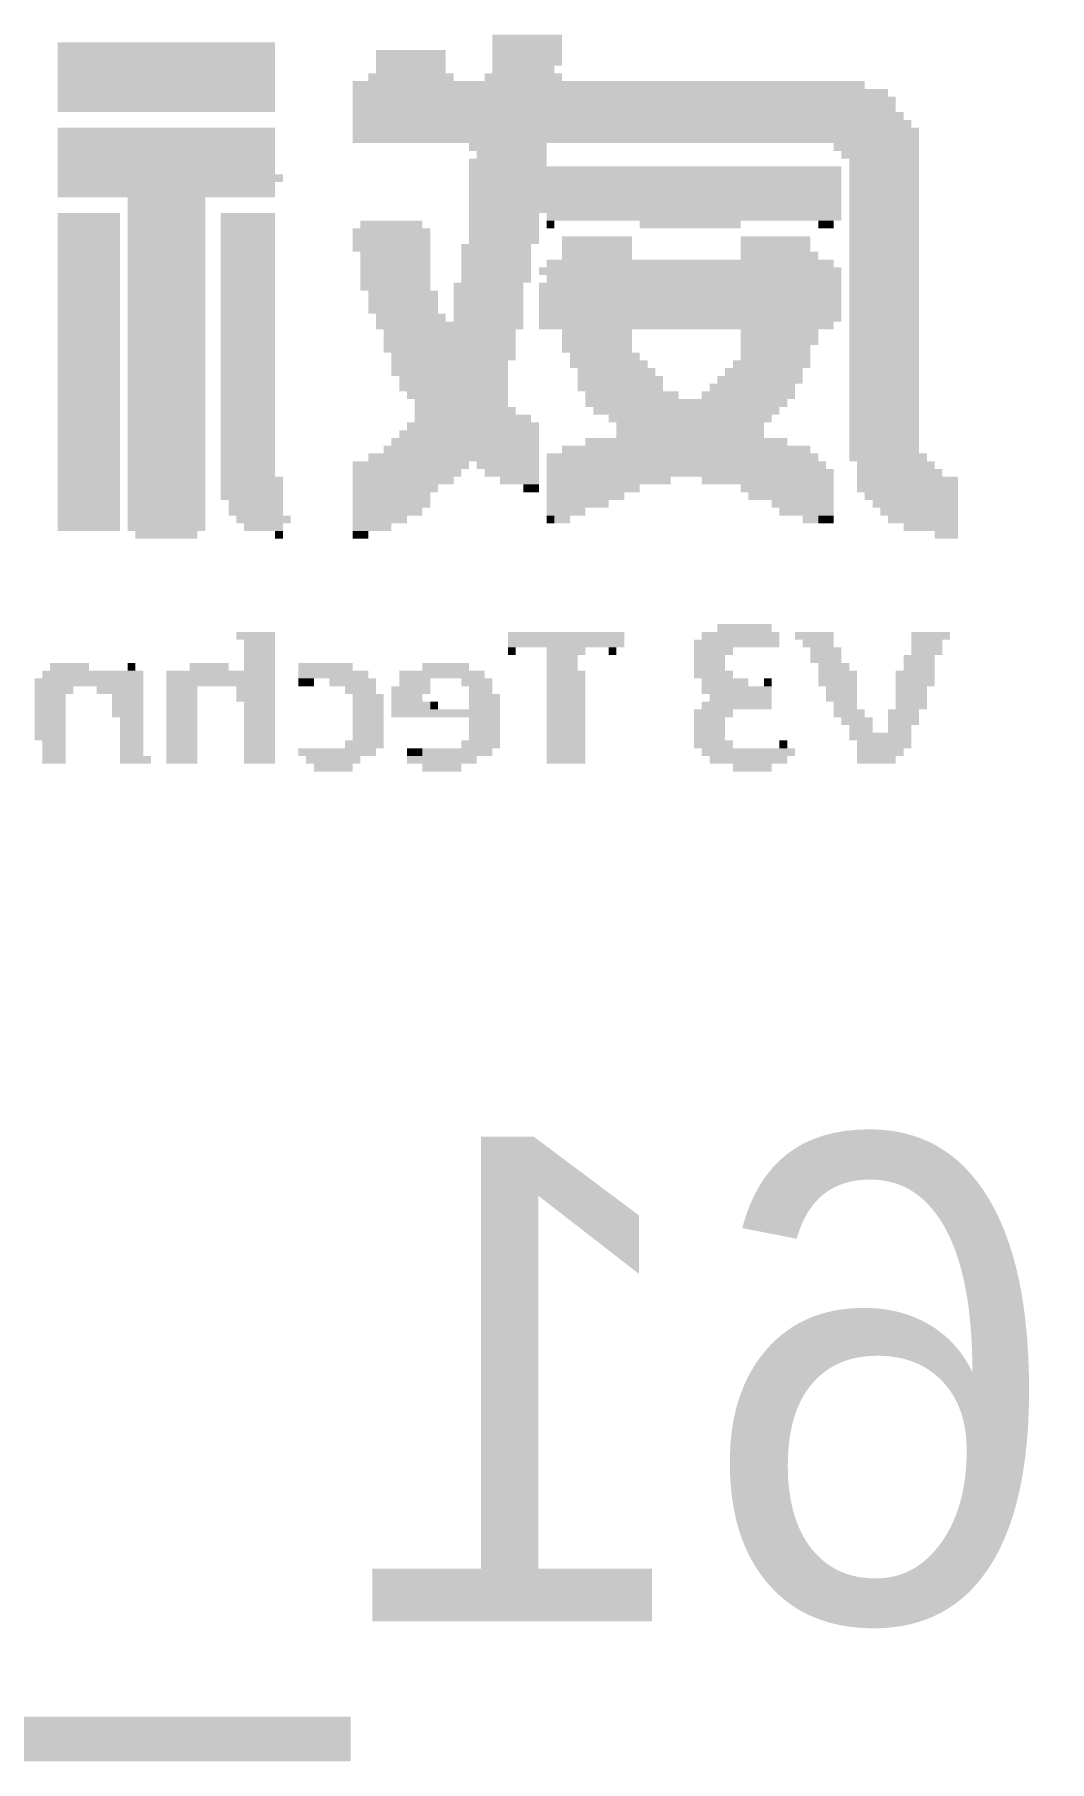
# Model space of a CAD drawing. Extents: x 0 to 69, y -3.5 to 82.6.
# Drawn here: x 35.05 to 40.36, y 15.9 to 24.95 of the extents above; entities that cross this region are included whole.
import ezdxf

# ---------------------------------------------------------------- set-up
doc = ezdxf.new("R2010")
doc.units = 0
doc.layers.add('BOARD_GEOMETRY_SILKSCREEN_', color=1, linetype='CONTINUOUS')
doc.layers.add('PACKAGE_GEOMETRY_SILKSCREE', color=4, linetype='CONTINUOUS')

msp = doc.modelspace()

# ---------------------------------------------------------------- linework, layer by layer
at = {"layer": 'BOARD_GEOMETRY_SILKSCREEN_', "const_width": 0.04064}
for points in [[(36.305236, 24.889206), (35.167316, 24.889206)], [(37.808916, 24.929846), (37.443156, 24.929846)], [(37.808916, 24.889206), (37.443156, 24.889206)], [(36.305236, 24.848566), (35.167316, 24.848566)], [(36.305236, 24.848566), (35.167316, 24.848566)], [(36.305236, 24.807926), (35.167316, 24.807926)], [(37.199316, 24.848566), (36.833556, 24.848566)], [(37.199316, 24.848566), (36.833556, 24.848566)], [(37.199316, 24.807926), (36.833556, 24.807926)], [(37.808916, 24.848566), (37.443156, 24.848566)], [(37.808916, 24.848566), (37.443156, 24.848566)], [(37.808916, 24.807926), (37.443156, 24.807926)], [(36.305236, 24.767286), (35.167316, 24.767286)], [(36.305236, 24.726646), (35.167316, 24.726646)], [(36.305236, 24.686006), (35.167316, 24.686006)], [(39.393876, 24.686006), (36.711636, 24.686006)], [(37.239956, 24.726646), (36.792916, 24.726646)], [(37.199316, 24.767286), (36.833556, 24.767286)], [(37.808916, 24.726646), (37.402516, 24.726646)], [(37.768276, 24.767286), (37.443156, 24.767286)], [(36.305236, 24.645366), (35.167316, 24.645366)], [(36.305236, 24.645366), (35.167316, 24.645366)], [(36.305236, 24.604726), (35.167316, 24.604726)], [(39.475156, 24.645366), (36.711636, 24.645366)], [(39.515796, 24.645366), (36.711636, 24.645366)], [(39.556436, 24.604726), (36.711636, 24.604726)], [(36.305236, 24.564086), (35.167316, 24.564086)], [(39.556436, 24.564086), (36.711636, 24.564086)], [(39.597076, 24.523446), (36.711636, 24.523446)], [(36.305236, 24.442166), (35.167316, 24.442166)], [(36.305236, 24.442166), (35.167316, 24.442166)], [(39.637716, 24.482806), (36.711636, 24.482806)], [(39.637716, 24.442166), (36.711636, 24.442166)], [(39.678356, 24.442166), (36.711636, 24.442166)], [(36.305236, 24.401526), (35.167316, 24.401526)], [(36.305236, 24.360886), (35.167316, 24.360886)], [(36.305236, 24.320246), (35.167316, 24.320246)], [(39.678356, 24.401526), (36.711636, 24.401526)], [(37.727636, 24.360886), (37.321236, 24.360886)], [(37.727636, 24.320246), (37.361876, 24.320246)], [(39.678356, 24.360886), (39.231316, 24.360886)], [(39.678356, 24.320246), (39.271956, 24.320246)], [(36.305236, 24.279606), (35.167316, 24.279606)], [(36.305236, 24.238966), (35.167316, 24.238966)], [(36.305236, 24.238966), (35.167316, 24.238966)], [(37.727636, 24.279606), (37.321236, 24.279606)], [(39.271956, 24.238966), (37.321236, 24.238966)], [(39.271956, 24.238966), (37.321236, 24.238966)], [(39.678356, 24.279606), (39.312596, 24.279606)], [(39.678356, 24.238966), (39.312596, 24.238966)], [(39.678356, 24.238966), (39.312596, 24.238966)], [(36.345876, 24.198326), (35.167316, 24.198326)], [(36.305236, 24.157686), (35.167316, 24.157686)], [(39.271956, 24.198326), (37.321236, 24.198326)], [(39.271956, 24.157686), (37.321236, 24.157686)], [(39.678356, 24.198326), (39.312596, 24.198326)], [(39.678356, 24.157686), (39.312596, 24.157686)], [(36.305236, 24.117046), (35.167316, 24.117046)], [(35.939476, 24.076406), (35.533076, 24.076406)], [(39.271956, 24.117046), (37.321236, 24.117046)], [(39.271956, 24.076406), (37.321236, 24.076406)], [(39.678356, 24.117046), (39.312596, 24.117046)], [(39.678356, 24.076406), (39.312596, 24.076406)], [(35.492436, 23.995126), (35.167316, 23.995126)], [(35.492436, 23.954486), (35.167316, 23.954486)], [(35.939476, 24.035766), (35.533076, 24.035766)], [(35.939476, 24.035766), (35.533076, 24.035766)], [(35.939476, 23.995126), (35.533076, 23.995126)], [(35.939476, 23.954486), (35.533076, 23.954486)], [(36.305236, 23.995126), (36.020756, 23.995126)], [(36.305236, 23.954486), (36.020756, 23.954486)], [(37.077396, 23.954486), (36.752276, 23.954486)], [(39.271956, 24.035766), (37.321236, 24.035766)], [(37.686996, 24.035766), (37.321236, 24.035766)], [(37.686996, 23.995126), (37.321236, 23.995126)], [(37.686996, 23.954486), (37.321236, 23.954486)], [(39.271956, 24.035766), (37.727636, 24.035766)], [(39.271956, 23.995126), (37.727636, 23.995126)], [(37.768276, 23.954486), (37.727636, 23.954486)], [(38.743636, 23.954486), (38.215316, 23.954486)], [(39.231316, 23.954486), (39.150036, 23.954486)], [(39.678356, 24.035766), (39.312596, 24.035766)], [(39.678356, 24.035766), (39.312596, 24.035766)], [(39.678356, 23.995126), (39.312596, 23.995126)], [(39.678356, 23.954486), (39.312596, 23.954486)], [(35.492436, 23.913846), (35.167316, 23.913846)], [(35.492436, 23.873206), (35.167316, 23.873206)], [(35.939476, 23.913846), (35.533076, 23.913846)], [(35.939476, 23.873206), (35.533076, 23.873206)], [(36.305236, 23.913846), (36.020756, 23.913846)], [(36.305236, 23.873206), (36.020756, 23.873206)], [(37.118036, 23.913846), (36.711636, 23.913846)], [(37.118036, 23.873206), (36.711636, 23.873206)], [(37.686996, 23.913846), (37.321236, 23.913846)], [(37.686996, 23.873206), (37.321236, 23.873206)], [(38.174676, 23.873206), (37.808916, 23.873206)], [(39.109396, 23.873206), (38.743636, 23.873206)], [(39.678356, 23.913846), (39.312596, 23.913846)], [(39.678356, 23.873206), (39.312596, 23.873206)], [(35.492436, 23.832566), (35.167316, 23.832566)], [(35.492436, 23.832566), (35.167316, 23.832566)], [(35.492436, 23.791926), (35.167316, 23.791926)], [(35.939476, 23.832566), (35.533076, 23.832566)], [(35.939476, 23.832566), (35.533076, 23.832566)], [(35.939476, 23.791926), (35.533076, 23.791926)], [(36.305236, 23.832566), (36.020756, 23.832566)], [(36.305236, 23.832566), (36.020756, 23.832566)], [(36.305236, 23.791926), (36.020756, 23.791926)], [(37.118036, 23.832566), (36.711636, 23.832566)], [(37.118036, 23.832566), (36.711636, 23.832566)], [(37.118036, 23.791926), (36.752276, 23.791926)], [(37.646356, 23.832566), (37.280596, 23.832566)], [(37.646356, 23.832566), (37.280596, 23.832566)], [(37.646356, 23.791926), (37.280596, 23.791926)], [(38.174676, 23.832566), (37.808916, 23.832566)], [(38.174676, 23.832566), (37.808916, 23.832566)], [(38.174676, 23.791926), (37.808916, 23.791926)], [(39.109396, 23.832566), (38.743636, 23.832566)], [(39.109396, 23.832566), (38.743636, 23.832566)], [(39.150036, 23.791926), (38.743636, 23.791926)], [(39.678356, 23.832566), (39.312596, 23.832566)], [(39.678356, 23.832566), (39.312596, 23.832566)], [(39.678356, 23.791926), (39.312596, 23.791926)], [(35.492436, 23.751286), (35.167316, 23.751286)], [(35.492436, 23.710646), (35.167316, 23.710646)], [(35.939476, 23.751286), (35.533076, 23.751286)], [(35.939476, 23.710646), (35.533076, 23.710646)], [(36.305236, 23.751286), (36.020756, 23.751286)], [(36.305236, 23.710646), (36.020756, 23.710646)], [(37.118036, 23.751286), (36.752276, 23.751286)], [(37.118036, 23.710646), (36.752276, 23.710646)], [(37.646356, 23.751286), (37.280596, 23.751286)], [(37.646356, 23.710646), (37.280596, 23.710646)], [(39.271956, 23.710646), (37.686996, 23.710646)], [(39.231316, 23.751286), (37.727636, 23.751286)], [(39.678356, 23.751286), (39.312596, 23.751286)], [(39.678356, 23.710646), (39.312596, 23.710646)], [(35.492436, 23.670006), (35.167316, 23.670006)], [(35.492436, 23.629366), (35.167316, 23.629366)], [(35.492436, 23.629366), (35.167316, 23.629366)], [(35.939476, 23.670006), (35.533076, 23.670006)], [(35.939476, 23.629366), (35.533076, 23.629366)], [(35.939476, 23.629366), (35.533076, 23.629366)], [(36.305236, 23.670006), (36.020756, 23.670006)], [(36.305236, 23.629366), (36.020756, 23.629366)], [(36.305236, 23.629366), (36.020756, 23.629366)], [(37.118036, 23.670006), (36.752276, 23.670006)], [(37.118036, 23.629366), (36.752276, 23.629366)], [(37.118036, 23.629366), (36.792916, 23.629366)], [(37.605716, 23.629366), (37.239956, 23.629366)], [(37.605716, 23.629366), (37.239956, 23.629366)], [(37.646356, 23.670006), (37.280596, 23.670006)], [(39.271956, 23.629366), (37.686996, 23.629366)], [(39.271956, 23.629366), (37.686996, 23.629366)], [(39.271956, 23.670006), (37.727636, 23.670006)], [(39.678356, 23.670006), (39.312596, 23.670006)], [(39.678356, 23.629366), (39.312596, 23.629366)], [(39.678356, 23.629366), (39.312596, 23.629366)], [(35.492436, 23.588726), (35.167316, 23.588726)], [(35.492436, 23.548086), (35.167316, 23.548086)], [(35.492436, 23.507446), (35.167316, 23.507446)], [(35.939476, 23.588726), (35.533076, 23.588726)], [(35.939476, 23.548086), (35.533076, 23.548086)], [(35.939476, 23.507446), (35.533076, 23.507446)], [(36.305236, 23.588726), (36.020756, 23.588726)], [(36.305236, 23.548086), (36.020756, 23.548086)], [(36.305236, 23.507446), (36.020756, 23.507446)], [(37.158676, 23.588726), (36.792916, 23.588726)], [(37.158676, 23.548086), (36.792916, 23.548086)], [(37.158676, 23.507446), (36.792916, 23.507446)], [(37.605716, 23.588726), (37.239956, 23.588726)], [(37.605716, 23.548086), (37.239956, 23.548086)], [(37.605716, 23.507446), (37.239956, 23.507446)], [(39.271956, 23.588726), (37.686996, 23.588726)], [(39.271956, 23.548086), (37.686996, 23.548086)], [(39.271956, 23.507446), (37.686996, 23.507446)], [(39.678356, 23.588726), (39.312596, 23.588726)], [(39.678356, 23.548086), (39.312596, 23.548086)], [(39.678356, 23.507446), (39.312596, 23.507446)], [(35.492436, 23.466806), (35.167316, 23.466806)], [(35.492436, 23.426166), (35.167316, 23.426166)], [(35.492436, 23.426166), (35.167316, 23.426166)], [(35.939476, 23.466806), (35.533076, 23.466806)], [(35.939476, 23.426166), (35.533076, 23.426166)], [(35.939476, 23.426166), (35.533076, 23.426166)], [(36.305236, 23.466806), (36.020756, 23.466806)], [(36.305236, 23.426166), (36.020756, 23.426166)], [(36.305236, 23.426166), (36.020756, 23.426166)], [(37.199316, 23.466806), (36.833556, 23.466806)], [(37.605716, 23.426166), (36.833556, 23.426166)], [(37.605716, 23.426166), (36.833556, 23.426166)], [(37.605716, 23.466806), (37.239956, 23.466806)], [(39.271956, 23.466806), (37.686996, 23.466806)], [(39.231316, 23.426166), (37.686996, 23.426166)], [(38.174676, 23.426166), (37.808916, 23.426166)], [(39.150036, 23.426166), (38.743636, 23.426166)], [(39.678356, 23.466806), (39.312596, 23.466806)], [(39.678356, 23.426166), (39.312596, 23.426166)], [(39.678356, 23.426166), (39.312596, 23.426166)], [(35.492436, 23.385526), (35.167316, 23.385526)], [(35.492436, 23.344886), (35.167316, 23.344886)], [(35.939476, 23.385526), (35.533076, 23.385526)], [(35.939476, 23.344886), (35.533076, 23.344886)], [(36.305236, 23.385526), (36.020756, 23.385526)], [(36.305236, 23.344886), (36.020756, 23.344886)], [(37.565076, 23.385526), (36.874196, 23.385526)], [(37.565076, 23.344886), (36.874196, 23.344886)], [(38.174676, 23.385526), (37.808916, 23.385526)], [(38.174676, 23.344886), (37.808916, 23.344886)], [(39.150036, 23.385526), (38.743636, 23.385526)], [(39.150036, 23.344886), (38.743636, 23.344886)], [(39.678356, 23.385526), (39.312596, 23.385526)], [(39.678356, 23.344886), (39.312596, 23.344886)], [(35.492436, 23.304246), (35.167316, 23.304246)], [(35.492436, 23.263606), (35.167316, 23.263606)], [(35.939476, 23.304246), (35.533076, 23.304246)], [(35.939476, 23.263606), (35.533076, 23.263606)], [(36.305236, 23.304246), (36.020756, 23.304246)], [(36.305236, 23.263606), (36.020756, 23.263606)], [(37.565076, 23.304246), (36.874196, 23.304246)], [(37.565076, 23.263606), (36.914836, 23.263606)], [(38.174676, 23.304246), (37.808916, 23.304246)], [(38.215316, 23.263606), (37.849556, 23.263606)], [(39.109396, 23.304246), (38.743636, 23.304246)], [(39.109396, 23.263606), (38.743636, 23.263606)], [(39.678356, 23.304246), (39.312596, 23.304246)], [(39.678356, 23.263606), (39.312596, 23.263606)], [(35.492436, 23.222966), (35.167316, 23.222966)], [(35.492436, 23.222966), (35.167316, 23.222966)], [(35.492436, 23.182326), (35.167316, 23.182326)], [(35.492436, 23.141686), (35.167316, 23.141686)], [(35.939476, 23.222966), (35.533076, 23.222966)], [(35.939476, 23.222966), (35.533076, 23.222966)], [(35.939476, 23.182326), (35.533076, 23.182326)], [(35.939476, 23.141686), (35.533076, 23.141686)], [(36.305236, 23.222966), (36.020756, 23.222966)], [(36.305236, 23.222966), (36.020756, 23.222966)], [(36.305236, 23.182326), (36.020756, 23.182326)], [(36.305236, 23.141686), (36.020756, 23.141686)], [(37.524436, 23.222966), (36.914836, 23.222966)], [(37.524436, 23.222966), (36.914836, 23.222966)], [(37.524436, 23.182326), (36.914836, 23.182326)], [(37.524436, 23.141686), (36.955476, 23.141686)], [(38.215316, 23.222966), (37.849556, 23.222966)], [(38.255956, 23.222966), (37.849556, 23.222966)], [(38.296596, 23.182326), (37.890196, 23.182326)], [(38.337236, 23.141686), (37.890196, 23.141686)], [(39.068756, 23.141686), (38.621716, 23.141686)], [(39.068756, 23.182326), (38.662356, 23.182326)], [(39.109396, 23.222966), (38.702996, 23.222966)], [(39.109396, 23.222966), (38.702996, 23.222966)], [(39.678356, 23.222966), (39.312596, 23.222966)], [(39.678356, 23.222966), (39.312596, 23.222966)], [(39.678356, 23.182326), (39.312596, 23.182326)], [(39.678356, 23.141686), (39.312596, 23.141686)], [(35.492436, 23.101046), (35.167316, 23.101046)], [(35.492436, 23.060406), (35.167316, 23.060406)], [(35.939476, 23.101046), (35.533076, 23.101046)], [(35.939476, 23.060406), (35.533076, 23.060406)], [(36.305236, 23.101046), (36.020756, 23.101046)], [(36.305236, 23.060406), (36.020756, 23.060406)], [(37.524436, 23.101046), (36.955476, 23.101046)], [(37.524436, 23.060406), (36.996116, 23.060406)], [(38.337236, 23.101046), (37.890196, 23.101046)], [(38.418516, 23.060406), (37.930836, 23.060406)], [(39.028116, 23.060406), (38.540436, 23.060406)], [(39.028116, 23.101046), (38.581076, 23.101046)], [(39.678356, 23.101046), (39.312596, 23.101046)], [(39.678356, 23.060406), (39.312596, 23.060406)], [(35.492436, 23.019766), (35.167316, 23.019766)], [(35.492436, 23.019766), (35.167316, 23.019766)], [(35.492436, 22.979126), (35.167316, 22.979126)], [(35.939476, 23.019766), (35.533076, 23.019766)], [(35.939476, 23.019766), (35.533076, 23.019766)], [(35.939476, 22.979126), (35.533076, 22.979126)], [(36.305236, 23.019766), (36.020756, 23.019766)], [(36.305236, 23.019766), (36.020756, 23.019766)], [(36.305236, 22.979126), (36.020756, 22.979126)], [(37.524436, 23.019766), (37.036756, 23.019766)], [(37.524436, 23.019766), (37.036756, 23.019766)], [(37.565076, 22.979126), (37.036756, 22.979126)], [(38.987476, 23.019766), (37.930836, 23.019766)], [(38.946836, 23.019766), (37.930836, 23.019766)], [(38.946836, 22.979126), (37.971476, 22.979126)], [(39.678356, 23.019766), (39.312596, 23.019766)], [(39.678356, 23.019766), (39.312596, 23.019766)], [(39.678356, 22.979126), (39.312596, 22.979126)], [(35.492436, 22.938486), (35.167316, 22.938486)], [(35.492436, 22.897846), (35.167316, 22.897846)], [(35.939476, 22.938486), (35.533076, 22.938486)], [(35.939476, 22.897846), (35.533076, 22.897846)], [(36.305236, 22.938486), (36.020756, 22.938486)], [(36.305236, 22.897846), (36.020756, 22.897846)], [(37.686996, 22.897846), (36.996116, 22.897846)], [(37.646356, 22.938486), (37.036756, 22.938486)], [(38.906196, 22.938486), (38.052756, 22.938486)], [(38.865556, 22.897846), (38.093396, 22.897846)], [(39.678356, 22.938486), (39.312596, 22.938486)], [(39.678356, 22.897846), (39.312596, 22.897846)], [(35.492436, 22.857206), (35.167316, 22.857206)], [(35.492436, 22.816566), (35.167316, 22.816566)], [(35.492436, 22.816566), (35.167316, 22.816566)], [(35.939476, 22.857206), (35.533076, 22.857206)], [(35.939476, 22.816566), (35.533076, 22.816566)], [(35.939476, 22.816566), (35.533076, 22.816566)], [(36.305236, 22.857206), (36.020756, 22.857206)], [(36.305236, 22.816566), (36.020756, 22.816566)], [(36.305236, 22.816566), (36.020756, 22.816566)], [(37.686996, 22.816566), (36.914836, 22.816566)], [(37.686996, 22.816566), (36.914836, 22.816566)], [(37.686996, 22.857206), (36.955476, 22.857206)], [(38.987476, 22.816566), (37.930836, 22.816566)], [(38.946836, 22.816566), (38.012116, 22.816566)], [(38.865556, 22.857206), (38.093396, 22.857206)], [(39.678356, 22.857206), (39.312596, 22.857206)], [(39.678356, 22.816566), (39.312596, 22.816566)], [(39.678356, 22.816566), (39.312596, 22.816566)], [(35.492436, 22.775926), (35.167316, 22.775926)], [(35.492436, 22.735286), (35.167316, 22.735286)], [(35.492436, 22.694646), (35.167316, 22.694646)], [(35.939476, 22.775926), (35.533076, 22.775926)], [(35.939476, 22.735286), (35.533076, 22.735286)], [(35.939476, 22.694646), (35.533076, 22.694646)], [(36.305236, 22.775926), (36.020756, 22.775926)], [(36.305236, 22.735286), (36.020756, 22.735286)], [(36.305236, 22.694646), (36.020756, 22.694646)], [(37.321236, 22.694646), (36.711636, 22.694646)], [(37.686996, 22.735286), (36.792916, 22.735286)], [(37.686996, 22.775926), (36.874196, 22.775926)], [(37.686996, 22.694646), (37.361876, 22.694646)], [(39.150036, 22.735286), (37.727636, 22.735286)], [(39.190676, 22.694646), (37.727636, 22.694646)], [(39.109396, 22.775926), (37.808916, 22.775926)], [(39.678356, 22.775926), (39.312596, 22.775926)], [(39.718996, 22.735286), (39.312596, 22.735286)], [(39.759636, 22.694646), (39.353236, 22.694646)], [(35.492436, 22.654006), (35.167316, 22.654006)], [(35.492436, 22.613366), (35.167316, 22.613366)], [(35.492436, 22.613366), (35.167316, 22.613366)], [(35.939476, 22.654006), (35.533076, 22.654006)], [(35.939476, 22.613366), (35.533076, 22.613366)], [(35.939476, 22.613366), (35.533076, 22.613366)], [(36.305236, 22.654006), (36.020756, 22.654006)], [(36.305236, 22.613366), (36.020756, 22.613366)], [(36.345876, 22.613366), (36.020756, 22.613366)], [(37.280596, 22.654006), (36.711636, 22.654006)], [(37.239956, 22.613366), (36.711636, 22.613366)], [(37.239956, 22.613366), (36.711636, 22.613366)], [(37.686996, 22.654006), (37.402516, 22.654006)], [(37.686996, 22.613366), (37.483796, 22.613366)], [(37.686996, 22.613366), (37.524436, 22.613366)], [(39.231316, 22.654006), (37.727636, 22.654006)], [(38.377876, 22.613366), (37.727636, 22.613366)], [(38.296596, 22.613366), (37.727636, 22.613366)], [(39.231316, 22.613366), (38.540436, 22.613366)], [(39.231316, 22.613366), (38.621716, 22.613366)], [(39.800276, 22.654006), (39.353236, 22.654006)], [(39.881556, 22.613366), (39.353236, 22.613366)], [(39.881556, 22.613366), (39.353236, 22.613366)], [(35.492436, 22.572726), (35.167316, 22.572726)], [(35.492436, 22.532086), (35.167316, 22.532086)], [(35.939476, 22.572726), (35.533076, 22.572726)], [(35.939476, 22.532086), (35.533076, 22.532086)], [(36.345876, 22.572726), (36.020756, 22.572726)], [(36.345876, 22.532086), (36.020756, 22.532086)], [(37.158676, 22.572726), (36.711636, 22.572726)], [(37.118036, 22.532086), (36.711636, 22.532086)], [(37.686996, 22.572726), (37.605716, 22.572726)], [(38.215316, 22.572726), (37.727636, 22.572726)], [(38.134036, 22.532086), (37.727636, 22.532086)], [(39.231316, 22.572726), (38.743636, 22.572726)], [(39.231316, 22.532086), (38.784276, 22.532086)], [(39.881556, 22.572726), (39.353236, 22.572726)], [(39.881556, 22.532086), (39.393876, 22.532086)], [(35.492436, 22.491446), (35.167316, 22.491446)], [(35.492436, 22.450806), (35.167316, 22.450806)], [(35.939476, 22.491446), (35.533076, 22.491446)], [(35.939476, 22.450806), (35.533076, 22.450806)], [(36.345876, 22.491446), (36.061396, 22.491446)], [(36.345876, 22.450806), (36.061396, 22.450806)], [(37.118036, 22.491446), (36.711636, 22.491446)], [(37.077396, 22.450806), (36.711636, 22.450806)], [(38.052756, 22.491446), (37.727636, 22.491446)], [(37.930836, 22.450806), (37.727636, 22.450806)], [(39.231316, 22.491446), (38.906196, 22.491446)], [(39.231316, 22.450806), (38.946836, 22.450806)], [(39.881556, 22.491446), (39.434516, 22.491446)], [(39.881556, 22.450806), (39.475156, 22.450806)], [(35.492436, 22.410166), (35.167316, 22.410166)], [(35.492436, 22.410166), (35.167316, 22.410166)], [(35.492436, 22.369526), (35.167316, 22.369526)], [(35.939476, 22.410166), (35.533076, 22.410166)], [(35.939476, 22.410166), (35.533076, 22.410166)], [(35.939476, 22.369526), (35.533076, 22.369526)], [(35.898836, 22.328886), (35.573716, 22.328886)], [(36.345876, 22.410166), (36.102036, 22.410166)], [(36.386516, 22.410166), (36.102036, 22.410166)], [(36.345876, 22.369526), (36.142676, 22.369526)], [(36.345876, 22.328886), (36.305236, 22.328886)], [(36.996116, 22.410166), (36.711636, 22.410166)], [(36.955476, 22.410166), (36.711636, 22.410166)], [(36.914836, 22.369526), (36.711636, 22.369526)], [(36.792916, 22.328886), (36.711636, 22.328886)], [(37.849556, 22.410166), (37.727636, 22.410166)], [(37.768276, 22.410166), (37.727636, 22.410166)], [(39.231316, 22.410166), (39.068756, 22.410166)], [(39.231316, 22.410166), (39.150036, 22.410166)], [(39.881556, 22.410166), (39.515796, 22.410166)], [(39.881556, 22.410166), (39.556436, 22.410166)], [(39.881556, 22.369526), (39.597076, 22.369526)], [(39.881556, 22.328886), (39.759636, 22.328886)], [(36.305236, 21.800566), (36.102036, 21.800566)], [(36.305236, 21.800566), (36.142676, 21.800566)], [(38.134036, 21.800566), (37.524436, 21.800566)], [(38.134036, 21.800566), (37.524436, 21.800566)], [(38.946836, 21.800566), (38.540436, 21.800566)], [(38.946836, 21.800566), (38.540436, 21.800566)], [(38.906196, 21.841206), (38.621716, 21.841206)], [(39.190676, 21.800566), (39.028116, 21.800566)], [(39.231316, 21.800566), (39.068756, 21.800566)], [(39.800276, 21.800566), (39.637716, 21.800566)], [(39.840916, 21.800566), (39.678356, 21.800566)], [(36.305236, 21.759926), (36.142676, 21.759926)], [(36.305236, 21.719286), (36.142676, 21.719286)], [(38.134036, 21.759926), (37.524436, 21.759926)], [(37.565076, 21.719286), (37.524436, 21.719286)], [(37.930836, 21.719286), (37.727636, 21.719286)], [(38.093396, 21.719286), (38.052756, 21.719286)], [(38.946836, 21.759926), (38.499796, 21.759926)], [(38.702996, 21.719286), (38.499796, 21.719286)], [(39.231316, 21.759926), (39.068756, 21.759926)], [(39.271956, 21.719286), (39.109396, 21.719286)], [(39.800276, 21.759926), (39.637716, 21.759926)], [(39.800276, 21.719286), (39.637716, 21.719286)], [(35.329876, 21.638006), (35.126676, 21.638006)], [(35.573716, 21.638006), (35.533076, 21.638006)], [(36.061396, 21.638006), (35.858196, 21.638006)], [(36.305236, 21.678646), (36.142676, 21.678646)], [(36.305236, 21.638006), (36.142676, 21.638006)], [(36.711636, 21.638006), (36.427156, 21.638006)], [(37.321236, 21.638006), (37.077396, 21.638006)], [(37.890196, 21.678646), (37.727636, 21.678646)], [(37.890196, 21.638006), (37.727636, 21.638006)], [(38.662356, 21.678646), (38.499796, 21.678646)], [(38.662356, 21.638006), (38.499796, 21.638006)], [(39.271956, 21.678646), (39.109396, 21.678646)], [(39.312596, 21.638006), (39.150036, 21.638006)], [(39.759636, 21.678646), (39.597076, 21.678646)], [(39.759636, 21.638006), (39.597076, 21.638006)], [(35.614356, 21.556726), (35.045396, 21.556726)], [(35.248596, 21.516086), (35.045396, 21.516086)], [(35.411156, 21.597366), (35.086036, 21.597366)], [(35.614356, 21.597366), (35.086036, 21.597366)], [(35.614356, 21.516086), (35.370516, 21.516086)], [(35.614356, 21.597366), (35.451796, 21.597366)], [(36.305236, 21.597366), (35.736276, 21.597366)], [(36.305236, 21.556726), (35.736276, 21.556726)], [(35.898836, 21.516086), (35.736276, 21.516086)], [(36.102036, 21.597366), (35.776916, 21.597366)], [(36.305236, 21.516086), (36.102036, 21.516086)], [(36.305236, 21.597366), (36.142676, 21.597366)], [(36.752276, 21.597366), (36.427156, 21.597366)], [(36.792916, 21.597366), (36.427156, 21.597366)], [(36.508436, 21.556726), (36.427156, 21.556726)], [(36.833556, 21.556726), (36.589716, 21.556726)], [(36.833556, 21.516086), (36.670996, 21.516086)], [(37.118036, 21.516086), (36.914836, 21.516086)], [(37.402516, 21.597366), (36.955476, 21.597366)], [(37.118036, 21.556726), (36.955476, 21.556726)], [(37.361876, 21.597366), (36.996116, 21.597366)], [(37.443156, 21.556726), (37.280596, 21.556726)], [(37.443156, 21.516086), (37.321236, 21.516086)], [(37.930836, 21.597366), (37.727636, 21.597366)], [(37.930836, 21.597366), (37.727636, 21.597366)], [(37.930836, 21.556726), (37.727636, 21.556726)], [(37.930836, 21.516086), (37.727636, 21.516086)], [(38.662356, 21.597366), (38.499796, 21.597366)], [(38.702996, 21.597366), (38.499796, 21.597366)], [(38.784276, 21.556726), (38.540436, 21.556726)], [(38.906196, 21.516086), (38.540436, 21.516086)], [(38.906196, 21.556726), (38.865556, 21.556726)], [(39.312596, 21.597366), (39.150036, 21.597366)], [(39.353236, 21.597366), (39.150036, 21.597366)], [(39.353236, 21.556726), (39.150036, 21.556726)], [(39.353236, 21.516086), (39.190676, 21.516086)], [(39.759636, 21.597366), (39.556436, 21.597366)], [(39.759636, 21.556726), (39.556436, 21.556726)], [(39.718996, 21.516086), (39.556436, 21.516086)], [(39.759636, 21.597366), (39.597076, 21.597366)], [(35.207956, 21.475446), (35.045396, 21.475446)], [(35.207956, 21.434806), (35.045396, 21.434806)], [(35.614356, 21.475446), (35.451796, 21.475446)], [(35.614356, 21.434806), (35.451796, 21.434806)], [(35.898836, 21.475446), (35.736276, 21.475446)], [(35.898836, 21.434806), (35.736276, 21.434806)], [(36.305236, 21.475446), (36.102036, 21.475446)], [(36.305236, 21.434806), (36.142676, 21.434806)], [(36.874196, 21.475446), (36.711636, 21.475446)], [(36.874196, 21.434806), (36.711636, 21.434806)], [(37.077396, 21.475446), (36.914836, 21.475446)], [(37.118036, 21.434806), (36.914836, 21.434806)], [(37.158676, 21.434806), (37.118036, 21.434806)], [(37.483796, 21.475446), (37.321236, 21.475446)], [(37.483796, 21.434806), (37.321236, 21.434806)], [(37.930836, 21.475446), (37.727636, 21.475446)], [(37.930836, 21.434806), (37.727636, 21.434806)], [(38.906196, 21.434806), (38.540436, 21.434806)], [(38.906196, 21.475446), (38.581076, 21.475446)], [(39.353236, 21.475446), (39.190676, 21.475446)], [(39.353236, 21.434806), (39.231316, 21.434806)], [(39.718996, 21.475446), (39.556436, 21.475446)], [(39.718996, 21.434806), (39.556436, 21.434806)], [(35.207956, 21.394166), (35.045396, 21.394166)], [(35.207956, 21.394166), (35.045396, 21.394166)], [(35.207956, 21.353526), (35.045396, 21.353526)], [(35.614356, 21.394166), (35.451796, 21.394166)], [(35.614356, 21.394166), (35.451796, 21.394166)], [(35.614356, 21.353526), (35.492436, 21.353526)], [(35.898836, 21.394166), (35.736276, 21.394166)], [(35.898836, 21.394166), (35.736276, 21.394166)], [(35.898836, 21.353526), (35.736276, 21.353526)], [(36.305236, 21.394166), (36.142676, 21.394166)], [(36.305236, 21.394166), (36.142676, 21.394166)], [(36.305236, 21.353526), (36.142676, 21.353526)], [(36.874196, 21.394166), (36.711636, 21.394166)], [(36.874196, 21.394166), (36.711636, 21.394166)], [(36.874196, 21.353526), (36.711636, 21.353526)], [(37.483796, 21.394166), (36.914836, 21.394166)], [(37.483796, 21.394166), (37.321236, 21.394166)], [(37.483796, 21.353526), (37.321236, 21.353526)], [(37.930836, 21.394166), (37.727636, 21.394166)], [(37.930836, 21.394166), (37.727636, 21.394166)], [(37.930836, 21.353526), (37.727636, 21.353526)], [(38.702996, 21.394166), (38.499796, 21.394166)], [(38.662356, 21.394166), (38.499796, 21.394166)], [(38.662356, 21.353526), (38.499796, 21.353526)], [(39.393876, 21.394166), (39.231316, 21.394166)], [(39.393876, 21.394166), (39.271956, 21.394166)], [(39.434516, 21.353526), (39.271956, 21.353526)], [(39.678356, 21.394166), (39.515796, 21.394166)], [(39.678356, 21.353526), (39.515796, 21.353526)], [(39.678356, 21.394166), (39.556436, 21.394166)], [(35.207956, 21.312886), (35.045396, 21.312886)], [(35.207956, 21.272246), (35.045396, 21.272246)], [(35.614356, 21.312886), (35.492436, 21.312886)], [(35.614356, 21.272246), (35.492436, 21.272246)], [(35.898836, 21.312886), (35.736276, 21.312886)], [(35.898836, 21.272246), (35.736276, 21.272246)], [(36.305236, 21.312886), (36.142676, 21.312886)], [(36.305236, 21.272246), (36.142676, 21.272246)], [(36.874196, 21.312886), (36.711636, 21.312886)], [(36.874196, 21.272246), (36.711636, 21.272246)], [(37.483796, 21.312886), (37.321236, 21.312886)], [(37.483796, 21.272246), (37.321236, 21.272246)], [(37.930836, 21.312886), (37.727636, 21.312886)], [(37.930836, 21.272246), (37.727636, 21.272246)], [(38.662356, 21.312886), (38.499796, 21.312886)], [(38.662356, 21.272246), (38.499796, 21.272246)], [(39.434516, 21.312886), (39.312596, 21.312886)], [(39.637716, 21.272246), (39.312596, 21.272246)], [(39.637716, 21.312886), (39.515796, 21.312886)], [(35.207956, 21.231606), (35.086036, 21.231606)], [(35.207956, 21.190966), (35.086036, 21.190966)], [(35.207956, 21.190966), (35.086036, 21.190966)], [(35.207956, 21.150326), (35.086036, 21.150326)], [(35.614356, 21.231606), (35.492436, 21.231606)], [(35.614356, 21.190966), (35.492436, 21.190966)], [(35.614356, 21.190966), (35.492436, 21.190966)], [(35.654996, 21.150326), (35.492436, 21.150326)], [(35.898836, 21.231606), (35.736276, 21.231606)], [(35.898836, 21.190966), (35.736276, 21.190966)], [(35.898836, 21.190966), (35.736276, 21.190966)], [(35.898836, 21.150326), (35.736276, 21.150326)], [(36.305236, 21.231606), (36.142676, 21.231606)], [(36.305236, 21.190966), (36.142676, 21.190966)], [(36.305236, 21.190966), (36.142676, 21.190966)], [(36.305236, 21.150326), (36.142676, 21.150326)], [(36.833556, 21.190966), (36.427156, 21.190966)], [(36.792916, 21.190966), (36.427156, 21.190966)], [(36.752276, 21.150326), (36.467796, 21.150326)], [(36.874196, 21.231606), (36.670996, 21.231606)], [(37.077396, 21.190966), (36.996116, 21.190966)], [(37.402516, 21.190966), (36.996116, 21.190966)], [(37.361876, 21.150326), (36.996116, 21.150326)], [(37.443156, 21.190966), (37.199316, 21.190966)], [(37.483796, 21.231606), (37.280596, 21.231606)], [(37.930836, 21.231606), (37.727636, 21.231606)], [(37.930836, 21.190966), (37.727636, 21.190966)], [(37.930836, 21.190966), (37.727636, 21.190966)], [(37.930836, 21.150326), (37.727636, 21.150326)], [(38.702996, 21.231606), (38.499796, 21.231606)], [(39.028116, 21.190966), (38.540436, 21.190966)], [(38.987476, 21.190966), (38.540436, 21.190966)], [(38.987476, 21.150326), (38.581076, 21.150326)], [(38.987476, 21.231606), (38.946836, 21.231606)], [(39.637716, 21.231606), (39.353236, 21.231606)], [(39.597076, 21.190966), (39.353236, 21.190966)], [(39.597076, 21.190966), (39.353236, 21.190966)], [(39.556436, 21.150326), (39.353236, 21.150326)], [(36.711636, 21.109686), (36.508436, 21.109686)], [(37.280596, 21.109686), (37.077396, 21.109686)], [(38.906196, 21.109686), (38.702996, 21.109686)]]:
    msp.add_lwpolyline(points, dxfattribs=at)

# ---------------------------------------------------------------- texts
at = {"layer": 'PACKAGE_GEOMETRY_SILKSCREE', "text_generation_flag": 2}
msp.add_text('FMC9361_V1.0', height=2.54, dxfattribs=at).set_placement((51.562, 16.637))

doc.saveas('drawing.dxf')
